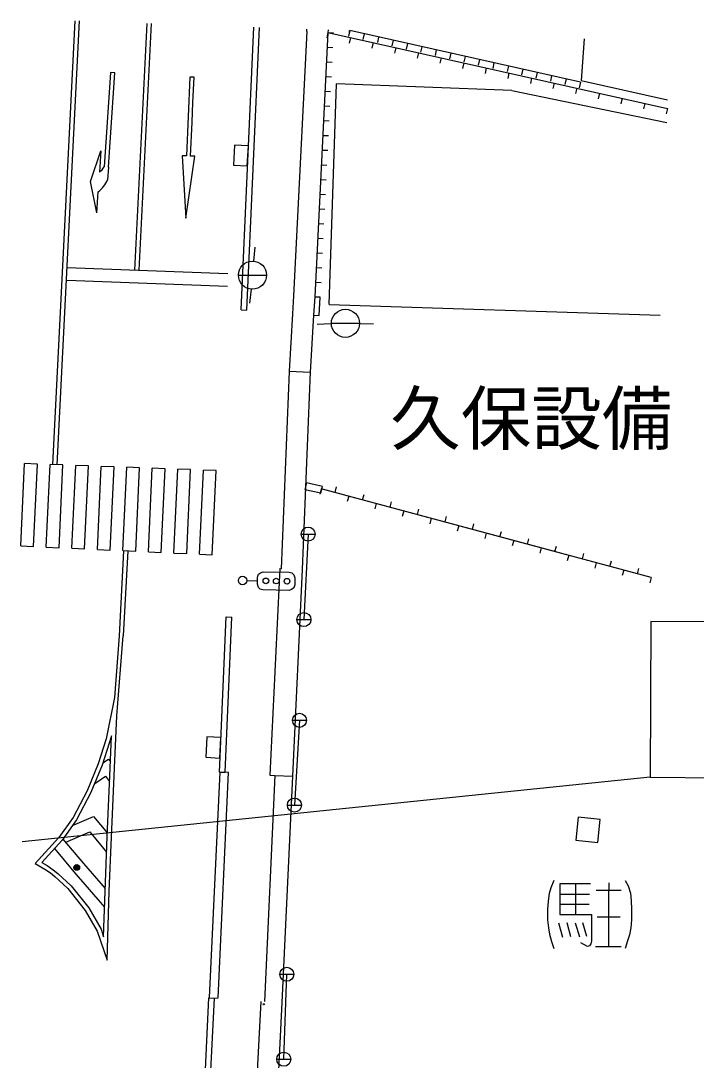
# Model space of a CAD drawing. Units: millimetres, scale not verified. Extents: x 39992 to 679863, y 19996 to 379924.
# Drawn here: x 434824 to 458754, y 278581 to 315432 of the extents above; entities that cross this region are included whole.
import ezdxf
from ezdxf.enums import TextEntityAlignment as Align

# ---------------------------------------------------------------- set-up
doc = ezdxf.new("R2010")
doc.units = ezdxf.units.MM
doc.header["$LTSCALE"] = 999.799
doc.layers.add('M-BGD', color=7, linetype='Continuous', lineweight=25)
doc.styles.add('ＭＳ ゴシック', font='')
doc.styles.get('ＭＳ ゴシック').set_extended_font_data('MS Gothic')

msp = doc.modelspace()

# ---------------------------------------------------------------- linework, layer by layer
at = {"layer": 'M-BGD'}
for p, q in [((436740.8, 315431.6), (435950.4, 299697.7)), ((436890.7, 315426.2), (436100.3, 299692.3)), ((438867.1, 306596.2), (439302.4, 315340)), ((439017, 306590.6), (439452.3, 315334.7)), ((442630.1, 305180.4), (443082.9, 315204.9)), ((442829.8, 305171.3), (443282.7, 315197.8)), ((444956.7, 315054.3), (444960, 315137.8)), ((445709.3, 315111.1), (445705.6, 315016.7)), ((446481, 315083.5), (446437.4, 314888.3)), ((446458.7, 315084.3), (446454.8, 314987.1)), ((454652.5, 313254.9), (446481, 315083.5)), ((444956.7, 315054.3), (444486.8, 305677)), ((445705.6, 315016.7), (445235.7, 305639.4)), ((445705.6, 315016.7), (445235.7, 305639.4)), ((445705.6, 315016.7), (445661.9, 314821.6)), ((445705.6, 315016.7), (445905.3, 315006.7)), ((445705.6, 315016.7), (457731.2, 312325.7)), ((446507.3, 314837.3), (446463.6, 314642.2)), ((446991.7, 314969.2), (446948.1, 314774.1)), ((447502.5, 314854.9), (447458.8, 314659.8)), ((448013.2, 314740.6), (447969.5, 314545.5)), ((454779.9, 314786.9), (454683.6, 313310.4)), ((445679.5, 314495.8), (445879.2, 314485.8)), ((447309, 314657.9), (447265.3, 314462.8)), ((448110.7, 314478.5), (448067, 314283.4)), ((448523.9, 314626.3), (448480.2, 314431.2)), ((449034.6, 314512), (448990.9, 314316.9)), ((449545.3, 314397.8), (449501.6, 314202.6)), ((445653.4, 313974.8), (445853.1, 313964.8)), ((448912.4, 314299.1), (448868.7, 314104)), ((449714.1, 314119.7), (449670.4, 313924.6)), ((450056, 314283.5), (450012.4, 314088.3)), ((450566.7, 314169.2), (450523.1, 313974)), ((451077.5, 314054.9), (451033.8, 313859.8)), ((450515.8, 313940.3), (450472.1, 313745.2)), ((451317.5, 313760.9), (451273.8, 313565.8)), ((451588.2, 313940.6), (451544.5, 313745.5)), ((452098.9, 313826.3), (452055.2, 313631.2)), ((452609.6, 313712), (452565.9, 313516.9)), ((438006.3, 313598.7), (437776.2, 310257.3)), ((437925.8, 310247), (438155.9, 313588.4)), ((438155.9, 313588.4), (438006.3, 313598.7)), ((438155.9, 313588.4), (438006.3, 313598.7)), ((440812.5, 313437), (440689.3, 310640.3)), ((440962.3, 313430.4), (440812.5, 313437)), ((440922.7, 312531.4), (440962.3, 313430.4)), ((445627.3, 313453.8), (445827, 313443.8)), ((452119.2, 313581.5), (452075.6, 313386.4)), ((452920.9, 313402.1), (452877.3, 313207)), ((453120.3, 313597.8), (453076.6, 313402.6)), ((453631, 313483.5), (453587.4, 313288.3)), ((454141.7, 313369.2), (454098.1, 313174)), ((454652.5, 313254.9), (454608.8, 313059.8)), ((454683.6, 313310.4), (457741.5, 312626.1)), ((445601.2, 312932.9), (445800.9, 312922.9)), ((445753.8, 305374.2), (446011, 313190.7)), ((452224.2, 312965.3), (446011, 313190.7)), ((452224.2, 312965.3), (457713.8, 311821.1)), ((453722.6, 313222.7), (453679, 313027.6)), ((454524.3, 313043.3), (454480.7, 312848.2)), ((440891.9, 311832.3), (440922.7, 312531.4)), ((455326, 312863.9), (455282.4, 312668.8)), ((456127.8, 312684.5), (456084.1, 312489.4)), ((456929.5, 312505.1), (456885.8, 312310)), ((445575, 312411.9), (445774.8, 312401.9)), ((457731.2, 312325.7), (457687.5, 312130.5)), ((440839.1, 310633.7), (440891.9, 311832.3)), ((445548.9, 311891), (445748.7, 311881)), ((442398.9, 311027.7), (442359.8, 310314.4)), ((442886.8, 311001), (442398.9, 311027.7)), ((445522.8, 311370), (445722.6, 311360)), ((437289.6, 309739.6), (437664.4, 310816.2)), ((437664.4, 310816.2), (437612.8, 310068.1)), ((442847.7, 310287.7), (442886.8, 311001)), ((445496.7, 310849), (445696.4, 310839)), ((440689.3, 310640.3), (440539.5, 310646.9)), ((440539.5, 310646.9), (440667.4, 308439.5)), ((440667.4, 308439.5), (440988.9, 310627.1)), ((440988.9, 310627.1), (440839.1, 310633.7)), ((442359.8, 310314.4), (442847.7, 310287.7)), ((445470.6, 310328.1), (445670.3, 310318.1)), ((437925.8, 310247), (437894.9, 309798.1)), ((437513.2, 308621.8), (437289.6, 309739.6)), ((445444.5, 309807.1), (445644.2, 309797.1)), ((437513.2, 308621.8), (437564.7, 309369.9)), ((445418.4, 309286.2), (445618.1, 309276.2)), ((445392.3, 308765.2), (445592, 308755.2)), ((445366.2, 308244.2), (445565.9, 308234.2)), ((445340.1, 307723.3), (445539.8, 307713.3)), ((443076.8, 306911.4), (443122.5, 307409.2)), ((445314, 307202.3), (445513.7, 307192.3)), ((436471.2, 306686), (442159.9, 306472.7)), ((445287.9, 306681.4), (445487.6, 306671.4)), ((436454.3, 306236.5), (442143, 306023.1)), ((442533.7, 306413.6), (443528.5, 306413.6)), ((442980.4, 305916.3), (442929.8, 305419)), ((445261.8, 306160.4), (445461.5, 306150.4)), ((444487.2, 305684.6), (444448.3, 305039.4)), ((445235.7, 305639.4), (445196.9, 304996.2)), ((445235.7, 305639.4), (445196.9, 304996.2)), ((445435.3, 305627.4), (445235.7, 305639.4)), ((445235.7, 305639.4), (445435.4, 305629.4)), ((445396.5, 304984.1), (445435.3, 305627.4)), ((442630.1, 305180.4), (442829.8, 305171.3)), ((445753.8, 305374.2), (457478.9, 304992.5)), ((444448.3, 305039.4), (444331.3, 303014)), ((445196.9, 304996.2), (445079.9, 302970.8)), ((445196.9, 304996.2), (445079.9, 302970.8)), ((445196.9, 304996.2), (445396.5, 304984.1)), ((445825.5, 304685.2), (445326, 304664.7)), ((445827.6, 304705.6), (446822.4, 304705.6)), ((446824.8, 304696.4), (447324.6, 304687.3)), ((444330.7, 303001.1), (444047.8, 296006.8)), ((444331.3, 303014), (445079.9, 302970.8)), ((445079.9, 302970.8), (444797.1, 295976.5)), ((445079.9, 302970.8), (444797.1, 295976.5)), ((434823.6, 296812.3), (434958.1, 299733.8)), ((435410.6, 299717.4), (434958.1, 299733.8)), ((435275.9, 296791.5), (435410.6, 299717.4)), ((435728.2, 296770.7), (435863.1, 299700.9)), ((436315.7, 299684.4), (435863.1, 299700.9)), ((436180.6, 296749.8), (436315.7, 299684.4)), ((436632.9, 296729), (436768.2, 299668)), ((437220.7, 299651.5), (436768.2, 299668)), ((437085.2, 296708.2), (437220.7, 299651.5)), ((437537.6, 296687.3), (437673.3, 299635)), ((438125.8, 299618.6), (437673.3, 299635)), ((437989.9, 296666.5), (438125.8, 299618.6)), ((438442.2, 296645.7), (438578.3, 299602.1)), ((439030.9, 299585.6), (438578.3, 299602.1)), ((438894.6, 296624.9), (439030.9, 299585.6)), ((439346.9, 296604), (439483.4, 299569.2)), ((439936, 299552.7), (439483.4, 299569.2)), ((439799.2, 296583.2), (439936, 299552.7)), ((440251.6, 296562.4), (440388.5, 299536.2)), ((440841, 299519.8), (440388.5, 299536.2)), ((440703.9, 296541.6), (440841, 299519.8)), ((441156.2, 296520.7), (441293.6, 299503.3)), ((441746.1, 299486.6), (441293.6, 299503.3)), ((441608.6, 296499.9), (441746.1, 299486.6)), ((444944.4, 299051.6), (444891.7, 298818.2)), ((445510.3, 298923.9), (444944.4, 299051.6)), ((445457.6, 298690.5), (445510.3, 298923.9)), ((445957.6, 298711.9), (446009.6, 298904.9)), ((444891.7, 298818.2), (445457.6, 298690.5)), ((445470.6, 298843), (445418.6, 298649.9)), ((453783.8, 296604.1), (445470.6, 298843)), ((457159.2, 295695), (445470.6, 298843)), ((446444.6, 298580.7), (446392.6, 298387.6)), ((446931.6, 298449.5), (446983.7, 298642.6)), ((447418.7, 298318.4), (447366.7, 298125.3)), ((447905.7, 298187.2), (447957.7, 298380.3)), ((448392.7, 298056), (448340.7, 297862.9)), ((448879.8, 297924.9), (448931.8, 298117.9)), ((449366.8, 297793.7), (449314.8, 297600.6)), ((449853.8, 297662.5), (449905.8, 297855.6)), ((450340.8, 297531.4), (450288.8, 297338.3)), ((450827.9, 297400.2), (450879.9, 297593.3)), ((444755.8, 297233.7), (445253.2, 297233.7)), ((445004.5, 297233.7), (444854.5, 294201.4)), ((451314.9, 297269), (451262.9, 297076)), ((451801.9, 297137.9), (451853.9, 297330.9)), ((452776, 296875.5), (452828, 297068.6)), ((434823.6, 296812.3), (435275.9, 296791.5)), ((435728.2, 296770.7), (436180.6, 296749.8)), ((436632.9, 296729), (437085.2, 296708.2)), ((437537.6, 296687.3), (437989.9, 296666.5)), ((452288.9, 297006.7), (452236.9, 296813.6)), ((453263, 296744.4), (453211, 296551.3)), ((453750, 296613.2), (453802, 296806.3)), ((438466.4, 296644.6), (438305, 293630.9)), ((438442.2, 296645.7), (438894.6, 296624.9)), ((438616.2, 296637.7), (438454.7, 293622.9)), ((439346.9, 296604), (439799.2, 296583.2)), ((440251.6, 296562.4), (440703.9, 296541.6)), ((441156.2, 296520.7), (441608.6, 296499.9)), ((454237, 296482), (454185, 296289)), ((454724.1, 296350.9), (454776.1, 296543.9)), ((443998.2, 296014.9), (443646.4, 288686.3)), ((443998.2, 296014.9), (444047.8, 296006.8)), ((444797.1, 295976.5), (444445.3, 288648)), ((444797.1, 295976.5), (444445.3, 288648)), ((455211.1, 296219.7), (455159.1, 296026.6)), ((455698.1, 296088.5), (455750.1, 296281.6)), ((456185.1, 295957.4), (456133.1, 295764.3)), ((456672.2, 295826.2), (456724.2, 296019.3)), ((442832.8, 295585.7), (443207.6, 295579.5)), ((443205.6, 295454.6), (443209.7, 295704.5)), ((443209.7, 295704.5), (443251.4, 295808.8)), ((443251.4, 295808.8), (443312.3, 295862.8)), ((443312.3, 295862.8), (443412.9, 295901.1)), ((443412.9, 295901.1), (444337.6, 295885.9)), ((444337.6, 295885.9), (444422.2, 295859.5)), ((444422.2, 295859.5), (444501.1, 295793.2)), ((444501.1, 295793.2), (444534.2, 295682.6)), ((444534.2, 295682.6), (444530.1, 295432.7)), ((457159.2, 295695), (457107.2, 295502)), ((443248.7, 295338.9), (443205.6, 295454.6)), ((443307.7, 295282.9), (443248.7, 295338.9)), ((443402.2, 295251.3), (443307.7, 295282.9)), ((444326.9, 295236.1), (443402.2, 295251.3)), ((444417.4, 295264.6), (444326.9, 295236.1)), ((444493.3, 295323.3), (444417.4, 295264.6)), ((444530.1, 295432.7), (444493.3, 295323.3)), ((441868.2, 288796.3), (442105.7, 294297.8)), ((442067.9, 288787.7), (442305.4, 294289.2)), ((442105.7, 294297.8), (442305.4, 294289.2)), ((444605.8, 294201.4), (445103.2, 294201.4)), ((457149.9, 294135.9), (457118.3, 288610.7)), ((468015.3, 294073.9), (457149.9, 294135.9)), ((438305, 293630.9), (438145.1, 291435)), ((438225.2, 290785.2), (438454.7, 293622.9)), ((438145.1, 291435), (437852.2, 289976.2)), ((438140.8, 288932.5), (438225.2, 290785.2)), ((444449.3, 290630.9), (444946.7, 290630.9)), ((444698, 290630.9), (444516.8, 287627.1)), ((438042.8, 290078.2), (437707.5, 289042.4)), ((437991, 288939.3), (438042.8, 290078.2)), ((441413.9, 290043.2), (441376.4, 289320.5)), ((441916.5, 290017.1), (441413.9, 290043.2)), ((441879, 289294.4), (441916.5, 290017.1)), ((437852.2, 289976.2), (437566.6, 289094.1)), ((441376.4, 289320.5), (441879, 289294.4)), ((437566.6, 289094.1), (437170.4, 288130.7)), ((437707.5, 289042.4), (437306.4, 288067.3)), ((437735.7, 289129.5), (437925.3, 289255.1)), ((437886.6, 286495.8), (437991, 288939.3)), ((437925.3, 289255.1), (438000.9, 289158.2)), ((438036.5, 286489.4), (438140.8, 288932.5)), ((457118.3, 288610.7), (434867.2, 286319.8)), ((437441.1, 288394.7), (437826.8, 288650.1)), ((437826.8, 288650.1), (437970.7, 288465.7)), ((441513.8, 280806.6), (441887.2, 288795.6)), ((441813.4, 280792.6), (442186.8, 288781.6)), ((441868.2, 288796.3), (442067.9, 288787.7)), ((442186.8, 288781.6), (442067.9, 288787.7)), ((443826.1, 288676.8), (443453.5, 280658.3)), ((443646.4, 288686.3), (443826.1, 288676.8)), ((443826.1, 288676.8), (444445.3, 288648)), ((444445.3, 288648), (444072.8, 280629.6)), ((457118.3, 288610.7), (467983.7, 288548.6)), ((437170.4, 288130.7), (436673.6, 287181.8)), ((437306.4, 288067.3), (436801.6, 287103)), ((444268.1, 287627.1), (444765.5, 287627.1)), ((436673.6, 287181.8), (436168.3, 286476.1)), ((436801.6, 287103), (436285.1, 286381.6)), ((436656.4, 286900.3), (437397.1, 287220.3)), ((437397.1, 287220.3), (437892.2, 286625.4)), ((454576.4, 287197.5), (454492.1, 286385.1)), ((455356.5, 287116.6), (454576.4, 287197.5)), ((455272.2, 286304.2), (455356.5, 287116.6)), ((436168.3, 286476.1), (435327.9, 285553.4)), ((436285.1, 286381.6), (435565, 285590.9)), ((436315, 286423.3), (437043.3, 285550.3)), ((436413.5, 286305.2), (437266.6, 286673.8)), ((437266.6, 286673.8), (437864.6, 285955.2)), ((437808.3, 284576.3), (437886.6, 286495.8)), ((437958.2, 284570.2), (438036.5, 286489.4)), ((454492.1, 286385.1), (455272.2, 286304.2)), ((436012.7, 286083.4), (436704.2, 285254.6)), ((435327.9, 285553.4), (435670.5, 285358.1)), ((435565, 285590.9), (435754.2, 285482.5)), ((435670.5, 285358.1), (435876, 285219.7)), ((435754.2, 285482.5), (435971.3, 285335.5)), ((435971.3, 285335.5), (436131.7, 285203.3)), ((436704.2, 285254.6), (437790, 284009.7)), ((437043.3, 285550.3), (437812.1, 284668.8)), ((435876, 285219.7), (436029.9, 285093.1)), ((436029.9, 285093.1), (436493.4, 284665.4)), ((436131.7, 285203.3), (436603.6, 284767.7)), ((453706.3, 284948.5), (453608.8, 284693.5)), ((455663.4, 284873.5), (455663.4, 284603.6)), ((456240.8, 284948.5), (456345.8, 284761)), ((436493.4, 284665.4), (437107.5, 283892.6)), ((436603.6, 284767.7), (437232, 283977.1)), ((437755.9, 282957.6), (437808.3, 284576.3)), ((437879.1, 282131.2), (437958.2, 284570.2)), ((453548.8, 284491.1), (453503.8, 284221.1)), ((453608.8, 284693.5), (453548.8, 284491.1)), ((455003.5, 284828.5), (453923.8, 284828.5)), ((453923.8, 284828.5), (453923.8, 283741.2)), ((454478.6, 284821), (454478.6, 283741.2)), ((455206, 284603.6), (456090.8, 284603.6)), ((455663.4, 282624), (455663.4, 284596.1)), ((456345.8, 284761), (456420.8, 284498.6)), ((456420.8, 284498.6), (456450.8, 284236.1)), ((453503.8, 284221.1), (453488.8, 283928.7)), ((453923.8, 284468.6), (454973.5, 284468.6)), ((456450.8, 284236.1), (456465.7, 283936.2)), ((437107.5, 283892.6), (437528.4, 283160)), ((437232, 283977.1), (437665.7, 283222.1)), ((453488.8, 283928.7), (453488.8, 283553.8)), ((454966, 284101.2), (453931.3, 284101.2)), ((456465.7, 283936.2), (456465.7, 283561.3)), ((453488.8, 283553.8), (453518.8, 283276.3)), ((453878.8, 283448.8), (454013.7, 282938.9)), ((453923.8, 283741.2), (455048.5, 283741.2)), ((454306.2, 282953.9), (454178.7, 283448.8)), ((454471.1, 283448.8), (454613.6, 282953.9)), ((454876.1, 282968.9), (454741.1, 283448.8)), ((455048.5, 283741.2), (455048.5, 282811.4)), ((456060.8, 283651.3), (455243.5, 283651.3)), ((456465.7, 283561.3), (456443.3, 283268.8)), ((437528.4, 283160), (437879.1, 282131.2)), ((437665.7, 283222.1), (437755.9, 282957.6)), ((453518.8, 283276.3), (453556.3, 283051.4)), ((453556.3, 283051.4), (453631.3, 282788.9)), ((456390.8, 283028.9), (456323.3, 282811.4)), ((456443.3, 283268.8), (456390.8, 283028.9)), ((453631.3, 282788.9), (453706.3, 282541.5)), ((454898.6, 282616.5), (454666.1, 282743.9)), ((455018.5, 282706.4), (454973.5, 282639)), ((455048.5, 282811.4), (455018.5, 282706.4)), ((456323.3, 282811.4), (456240.8, 282541.5)), ((454973.5, 282639), (454898.6, 282616.5)), ((455183.5, 282616.5), (456090.8, 282616.5)), ((444000, 281626.6), (444497.4, 281626.6)), ((444141.3, 278616), (444248.7, 281626.6)), ((441271.6, 276421.1), (441491.6, 280789.6)), ((441471.3, 276411.1), (441691.3, 280779.5)), ((441491.6, 280789.6), (441691.3, 280779.5)), ((441691.3, 280779.5), (441813.4, 280792.6)), ((443323.9, 280667.5), (443109.2, 276431.8)), ((444072.8, 280629.6), (443858, 276393.9)), ((443892.6, 278616), (444390, 278616))]:
    msp.add_line(p, q, dxfattribs=at)
for centre, radius in [((443031.1, 306413.6), 497.4), ((446325, 304705.6), 497.4), ((445004.5, 297233.7), 248.7), ((442682.8, 295588.2), 150), ((443507.5, 295574.6), 100), ((443872.4, 295568.6), 100), ((444257.3, 295562.2), 100), ((444854.5, 294201.4), 248.7), ((444698, 290630.9), 248.7), ((444516.8, 287627.1), 248.7), ((436805.6, 285416.2), 100), ((436805.6, 285416.2), 87.5), ((436805.6, 285416.2), 75), ((436805.6, 285416.2), 62.5), ((436805.6, 285416.2), 50), ((436805.6, 285416.2), 37.5), ((436805.6, 285415.7), 25), ((436805.6, 285416.2), 12.5), ((444248.7, 281626.6), 248.7), ((443436, 280562.7), 22.5), ((444141.3, 278615.9), 248.7)]:
    msp.add_circle(centre, radius, dxfattribs=at)
for centre, radius, start, end in [((437328.2, 310478.9), 499.9, 304.71265, 333.66766), ((436967.5, 310171.8), 999.8, 306.68097, 338.05902)]:
    msp.add_arc(centre, radius, start, end, dxfattribs=at)

# ---------------------------------------------------------------- texts
at = {"layer": 'M-BGD', "style": 'ＭＳ ゴシック'}
msp.add_text('久保設備', height=1832, dxfattribs=at).set_placement((447913.2, 299870.2), align=Align.BOTTOM_LEFT)

doc.saveas('drawing.dxf')
